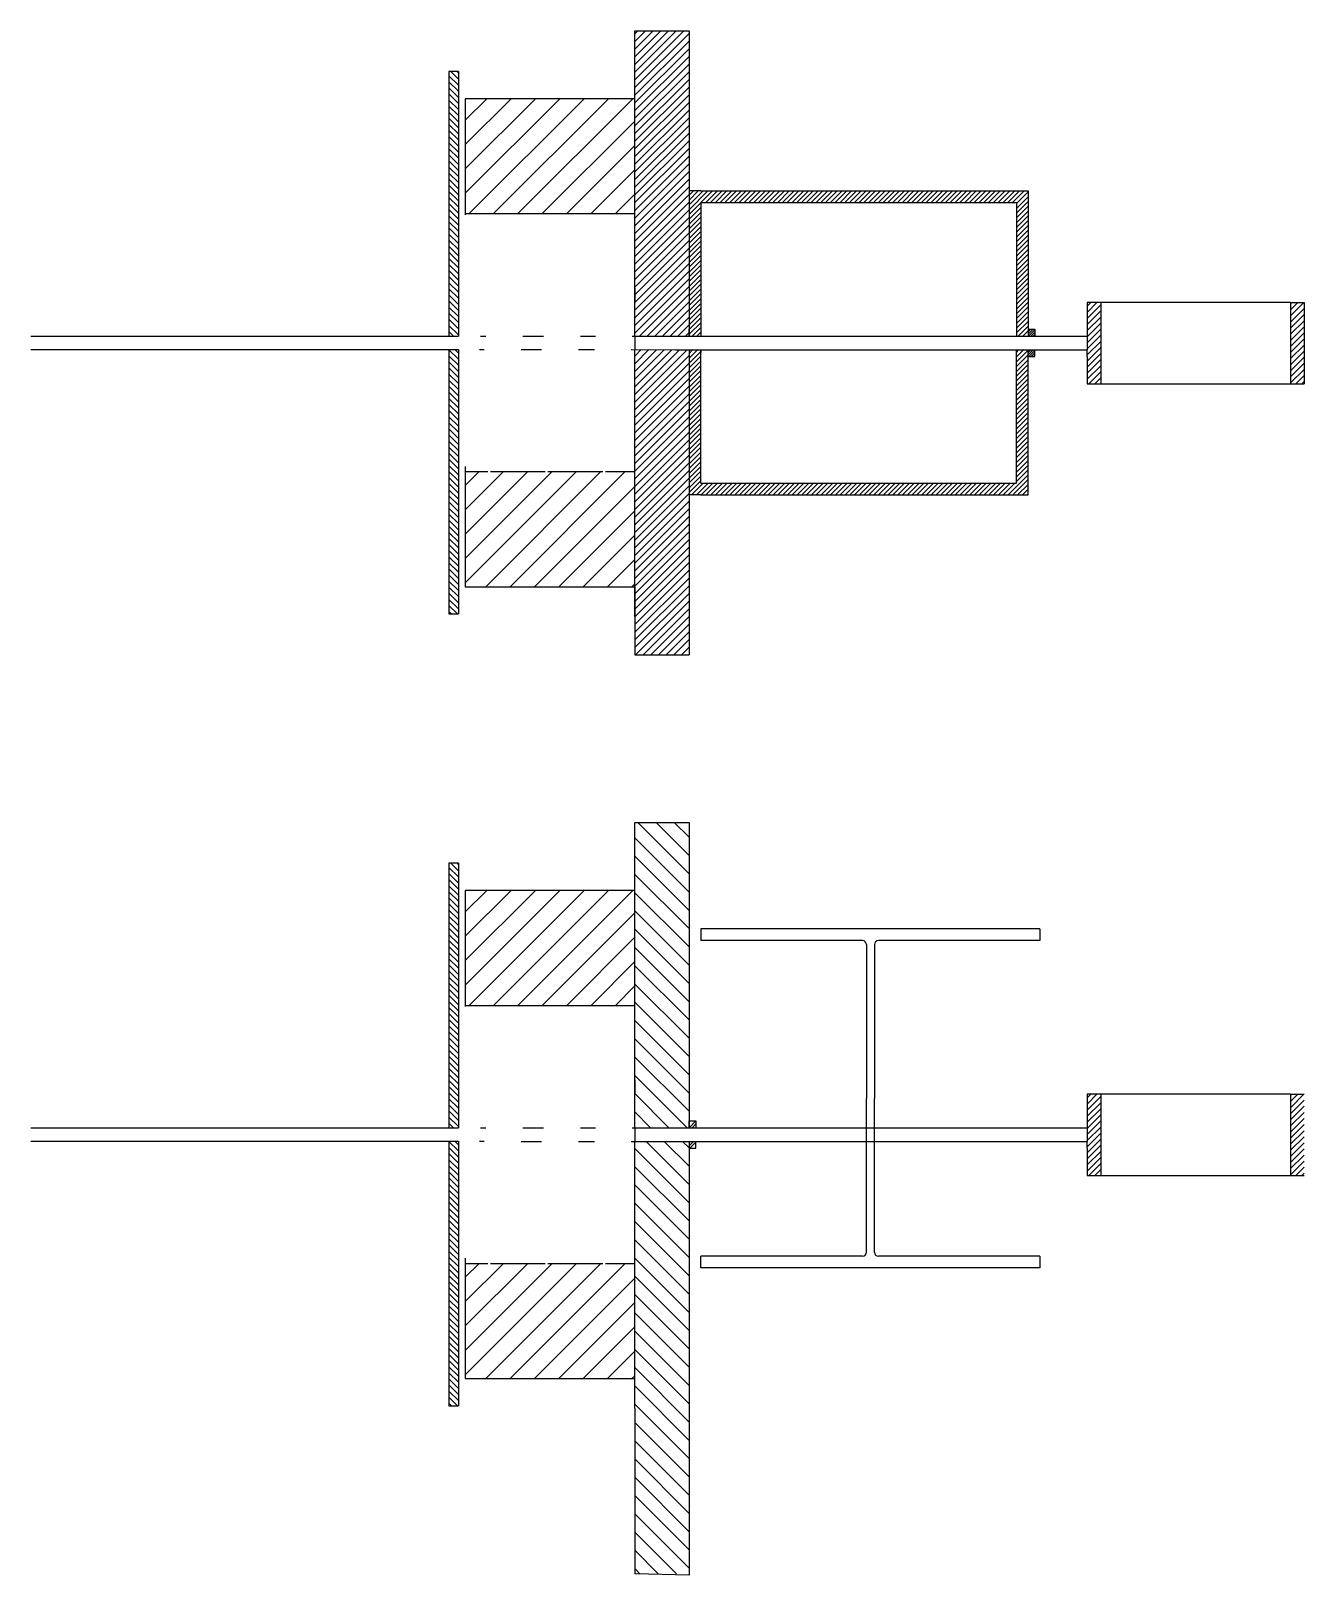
# Model space of a CAD drawing. Header units: millimetres. Extents: x 717 to 16552, y -884 to 8132.
# Drawn here: x 10163 to 11102, y 1217 to 2355 of the extents above; entities that cross this region are included whole.
import ezdxf

# ---------------------------------------------------------------- set-up
doc = ezdxf.new("R2010")
doc.units = ezdxf.units.MM
doc.layers.add('AM_8', color=1, linetype='Continuous', lineweight=25)
pattern_1 = [(135, (0, -2521.86), (-2.245064, -2.245064), [])]
pattern_2 = [(45, (0, -2521.86), (-2.245064, 2.245064), [])]
pattern_3 = [(135, (0, -1938.0197), (-2.245064, -2.245064), [])]
pattern_4 = [(45, (0, -1938.0197), (-2.245064, 2.245064), [])]
pattern_5 = [(45, (0, -584.8617), (-2.8284271, 2.8284271), [])]
pattern_6 = [(45, (0, 0), (-1.76776695, 1.76776695), [])]
pattern_7 = [(45, (0, 0), (-0.84852814, 0.84852814), [])]

msp = doc.modelspace()

# ---------------------------------------------------------------- hatches: boundary and pattern name
h = msp.add_hatch()
h.set_pattern_fill('ANSI31', color=256, angle=90)
h.set_pattern_definition(pattern_3)
h.paths.add_polyline_path([(10471.737, 2130.403), (10478.737, 2130.403), (10478.737, 2325.403), (10471.737, 2325.403)])
h = msp.add_hatch()
h.set_pattern_fill('ANSI31', color=256, scale=4, style=0)
h.set_pattern_definition([(45, (-30, -1938.02), (-8.980256, 8.980256), [])])
edge = h.paths.add_edge_path(flags=0)
edge.add_arc((10543.737, 2043.868), 13.5, -94.151925, -85.848075, ccw=False)
edge.add_line((10542.76, 2030.403), (10502.307, 2030.403))
edge.add_arc((10501.33, 2043.868), 13.5, -94.151925, -85.848075, ccw=False)
edge.add_line((10500.353, 2030.403), (10483.737, 2030.403))
edge.add_line((10483.737, 2030.403), (10483.737, 1945.403))
edge.add_line((10483.737, 1945.403), (10608.737, 1945.403))
edge.add_line((10608.737, 1945.403), (10608.737, 2030.403))
edge.add_line((10608.737, 2030.403), (10587.121, 2030.403))
edge.add_arc((10586.144, 2043.868), 13.5, -94.151925, -85.848075, ccw=False)
edge.add_line((10585.166, 2030.403), (10544.714, 2030.403))
h.paths.add_polyline_path([(10483.737, 2305.403), (10483.737, 2220.403), (10608.737, 2220.403), (10608.737, 2305.403)], flags=0)
edge = h.paths.add_edge_path(flags=0)
edge.add_arc((10586.144, 2043.868), 13.5, -94.151925, -85.848075, ccw=False)
edge.add_line((10587.121, 2030.403), (10585.166, 2030.403))
edge = h.paths.add_edge_path(flags=0)
edge.add_arc((10501.33, 2043.868), 13.5, -94.151925, -85.848075, ccw=False)
edge.add_line((10502.307, 2030.403), (10500.353, 2030.403))
edge = h.paths.add_edge_path(flags=0)
edge.add_arc((10543.737, 2043.868), 13.5, -94.151925, -85.848075, ccw=False)
edge.add_line((10544.714, 2030.403), (10542.76, 2030.403))
edge = h.paths.add_edge_path(flags=0)
edge.add_arc((10586.144, 2043.868), 13.5, -94.151925, -85.848075, ccw=False)
edge.add_line((10587.121, 2030.403), (10585.166, 2030.403))
edge = h.paths.add_edge_path(flags=0)
edge.add_arc((10501.33, 2043.868), 13.5, -94.151925, -85.848075, ccw=False)
edge.add_line((10502.307, 2030.403), (10500.353, 2030.403))
edge = h.paths.add_edge_path(flags=0)
edge.add_arc((10543.737, 2043.868), 13.5, -94.151925, -85.848075, ccw=False)
edge.add_line((10544.714, 2030.403), (10542.76, 2030.403))
h = msp.add_hatch()
h.set_pattern_fill('ANSI31', color=256)
h.set_pattern_definition(pattern_4)
h.paths.add_polyline_path([(10952.301, 2155.033), (10942.301, 2155.033), (10942.301, 2136.194), (10942.301, 2130.403), (10942.296, 2120.19), (10942.258, 2120.19), (10942.301, 2115.403), (10942.301, 2095.101), (10952.301, 2095.101)])
h = msp.add_hatch()
h.set_pattern_fill('ANSI31', color=256)
h.set_pattern_definition(pattern_4)
h.paths.add_polyline_path([(11102.278, 2155.033), (11092.278, 2155.033), (11092.278, 2095.101), (11102.278, 2095.101)])
h = msp.add_hatch()
h.set_pattern_fill('ANSI31', color=256, angle=90)
h.set_pattern_definition(pattern_3)
h.paths.add_polyline_path([(10478.737, 2120.403), (10471.737, 2120.403), (10471.737, 1925.403), (10478.737, 1925.403)])
h = msp.add_hatch()
h.set_pattern_fill('ANSI31', color=256, scale=3, angle=90)
h.set_pattern_definition([(135, (0, -1168.702), (-6.735192, -6.735192), [])])
h.paths.add_polyline_path([(10648.737, 1501.261), (10648.737, 1536.479), (10638.737, 1536.479), (10608.737, 1536.492), (10608.737, 1511.261), (10608.737, 1339.771), (10608.737, 1217.671), (10645.897, 1217.671, 0.41421356), (10648.897, 1220.671), (10648.897, 1339.771)])
h.paths.add_polyline_path([(10648.737, 1771.563), (10608.737, 1771.563), (10608.737, 1721.563), (10608.737, 1546.563), (10638.737, 1546.563), (10648.737, 1546.563), (10648.737, 1551.563)])
h = msp.add_hatch()
h.set_pattern_fill('ANSI31', color=256, angle=90)
h.set_pattern_definition(pattern_1)
h.paths.add_polyline_path([(10471.737, 1546.563), (10478.737, 1546.563), (10478.737, 1741.563), (10471.737, 1741.563)])
h = msp.add_hatch()
h.set_pattern_fill('ANSI31', color=256, scale=4, style=0)
h.set_pattern_definition([(45, (-30, -2521.86), (-8.980256, 8.980256), [])])
edge = h.paths.add_edge_path(flags=0)
edge.add_arc((10543.737, 1460.028), 13.5, -94.151925, -85.848075, ccw=False)
edge.add_line((10542.76, 1446.563), (10502.307, 1446.563))
edge.add_arc((10501.33, 1460.028), 13.5, -94.151925, -85.848075, ccw=False)
edge.add_line((10500.353, 1446.563), (10483.737, 1446.563))
edge.add_line((10483.737, 1446.563), (10483.737, 1361.563))
edge.add_line((10483.737, 1361.563), (10608.737, 1361.563))
edge.add_line((10608.737, 1361.563), (10608.737, 1446.563))
edge.add_line((10608.737, 1446.563), (10587.121, 1446.563))
edge.add_arc((10586.144, 1460.028), 13.5, -94.151925, -85.848075, ccw=False)
edge.add_line((10585.166, 1446.563), (10544.714, 1446.563))
h.paths.add_polyline_path([(10483.737, 1721.563), (10483.737, 1636.563), (10608.737, 1636.563), (10608.737, 1721.563)], flags=0)
edge = h.paths.add_edge_path(flags=0)
edge.add_arc((10586.144, 1460.028), 13.5, -94.151925, -85.848075, ccw=False)
edge.add_line((10587.121, 1446.563), (10585.166, 1446.563))
edge = h.paths.add_edge_path(flags=0)
edge.add_arc((10501.33, 1460.028), 13.5, -94.151925, -85.848075, ccw=False)
edge.add_line((10502.307, 1446.563), (10500.353, 1446.563))
edge = h.paths.add_edge_path(flags=0)
edge.add_arc((10543.737, 1460.028), 13.5, -94.151925, -85.848075, ccw=False)
edge.add_line((10544.714, 1446.563), (10542.76, 1446.563))
edge = h.paths.add_edge_path(flags=0)
edge.add_arc((10586.144, 1460.028), 13.5, -94.151925, -85.848075, ccw=False)
edge.add_line((10587.121, 1446.563), (10585.166, 1446.563))
edge = h.paths.add_edge_path(flags=0)
edge.add_arc((10501.33, 1460.028), 13.5, -94.151925, -85.848075, ccw=False)
edge.add_line((10502.307, 1446.563), (10500.353, 1446.563))
edge = h.paths.add_edge_path(flags=0)
edge.add_arc((10543.737, 1460.028), 13.5, -94.151925, -85.848075, ccw=False)
edge.add_line((10544.714, 1446.563), (10542.76, 1446.563))
h = msp.add_hatch()
h.set_pattern_fill('ANSI31', color=256)
h.set_pattern_definition(pattern_2)
h.paths.add_polyline_path([(10952.301, 1571.193), (10942.301, 1571.193), (10942.301, 1552.354), (10942.301, 1546.563), (10942.296, 1536.35), (10942.258, 1536.35), (10942.301, 1531.563), (10942.301, 1511.261), (10952.301, 1511.261)])
h = msp.add_hatch()
h.set_pattern_fill('ANSI31', color=256)
h.set_pattern_definition(pattern_2)
h.paths.add_polyline_path([(11102.278, 1571.193), (11092.278, 1571.193), (11092.278, 1511.261), (11102.278, 1511.261)])
h = msp.add_hatch()
h.set_pattern_fill('ANSI32', color=256, scale=0.5)
h.set_pattern_definition([(45, (0, -2521.86), (-3.367596, 3.367596), []), (45, (2.245, -2521.86), (-3.367596, 3.367596), [])])
h.paths.add_polyline_path([(10653.737, 1551.563), (10648.737, 1551.563), (10648.737, 1546.563), (10653.737, 1546.563)])
h.paths.add_polyline_path([(10653.737, 1536.479), (10648.737, 1536.479), (10648.737, 1531.479), (10653.737, 1531.479)])
h = msp.add_hatch()
h.set_pattern_fill('ANSI31', color=256, angle=90)
h.set_pattern_definition(pattern_1)
h.paths.add_polyline_path([(10478.737, 1536.563), (10471.737, 1536.563), (10471.737, 1341.563), (10478.737, 1341.563)])
at = {"layer": 'AM_8'}
h = msp.add_hatch(dxfattribs=at)
h.set_pattern_fill('_U', color=0, scale=4, angle=45, style=0, pattern_type=0)
h.set_pattern_definition(pattern_5)
h.paths.add_polyline_path([(10648.737, 2130.403), (10648.737, 2355.403), (10608.737, 2355.403), (10608.737, 2220.403), (10608.737, 2216.889), (10608.737, 2130.403)])
at = {"layer": 'AM_8', "true_color": 0xf1eb1f}
h = msp.add_hatch(dxfattribs=at)
h.set_pattern_fill('_U', color=2, scale=2.5, angle=45, style=0, pattern_type=0)
h.set_pattern_definition(pattern_6)
h.paths.add_polyline_path([(10890.137, 2130.403), (10898.737, 2130.403), (10898.737, 2237.42), (10648.737, 2237.42), (10648.737, 2130.403), (10657.337, 2130.403), (10657.337, 2228.82), (10890.137, 2228.82)])
at = {"layer": 'AM_8'}
h = msp.add_hatch(dxfattribs=at)
h.set_pattern_fill('_U', color=256, scale=1.2, angle=45, style=0, pattern_type=0)
h.set_pattern_definition(pattern_7)
h.paths.add_polyline_path([(10898.737, 2135.403), (10898.737, 2130.403), (10903.686, 2130.403), (10903.686, 2135.403)])
h = msp.add_hatch(dxfattribs=at)
h.set_pattern_fill('_U', color=0, scale=4, angle=45, style=0, pattern_type=0)
h.set_pattern_definition(pattern_5)
h.paths.add_polyline_path([(10648.737, 1895.403), (10648.737, 2120.32), (10638.737, 2120.32), (10608.737, 2120.333), (10608.737, 1895.403)])
at = {"layer": 'AM_8', "true_color": 0xf1eb1f}
h = msp.add_hatch(dxfattribs=at)
h.set_pattern_fill('_U', color=2, scale=2.5, angle=45, style=0, pattern_type=0)
h.set_pattern_definition(pattern_6)
h.paths.add_polyline_path([(10890.137, 2120.333), (10898.737, 2120.333), (10898.737, 2013.316), (10648.737, 2013.316), (10648.737, 2120.333), (10657.337, 2120.333), (10657.337, 2021.916), (10890.137, 2021.916)])
at = {"layer": 'AM_8'}
h = msp.add_hatch(dxfattribs=at)
h.set_pattern_fill('_U', color=256, scale=1.2, angle=45, style=0, pattern_type=0)
h.set_pattern_definition(pattern_7)
h.paths.add_polyline_path([(10898.737, 2115.333), (10903.686, 2115.333), (10903.686, 2120.207), (10898.737, 2120.209)])

# ---------------------------------------------------------------- linework, layer by layer
for p, q in [((10608.737, 2305.403), (10608.737, 2355.403)), ((10608.737, 2355.403), (10648.737, 2355.403)), ((10648.737, 2355.403), (10648.737, 2130.403)), ((10478.737, 2325.403), (10471.737, 2325.403)), ((10471.737, 2325.403), (10471.737, 2130.403)), ((10478.737, 2325.403), (10478.737, 2130.403)), ((10608.737, 2305.403), (10483.737, 2305.403)), ((10483.737, 2305.403), (10483.737, 2219.747)), ((10608.737, 2130.403), (10608.737, 2305.403)), ((10608.737, 2165.706), (10608.737, 2255.035)), ((10648.737, 2237.42), (10648.737, 2130.403)), ((10657.337, 2237.42), (10648.737, 2237.42)), ((10657.337, 2237.42), (10890.137, 2237.42)), ((10890.137, 2237.42), (10898.737, 2237.42)), ((10898.737, 2237.42), (10898.737, 2130.403)), ((10657.337, 2228.82), (10657.337, 2130.403)), ((10657.337, 2228.82), (10890.137, 2228.82)), ((10890.137, 2228.82), (10890.137, 2130.403)), ((10608.737, 2220.403), (10483.737, 2220.403)), ((10608.737, 2130.403), (10608.737, 2220.403)), ((10608.737, 2130.403), (10608.737, 2220.403)), ((10608.737, 2165.706), (10608.737, 2155.706)), ((10608.737, 2130.403), (10608.737, 2155.706)), ((11092.301, 2155.033), (10942.301, 2155.033)), ((10942.301, 2155.033), (10942.301, 2136.194)), ((10952.301, 2155.033), (10952.301, 2095.101)), ((11092.278, 2155.033), (11092.278, 2095.101)), ((11092.278, 2155.033), (11102.278, 2155.033)), ((11102.278, 2155.033), (11102.278, 2095.101)), ((10163.457, 2130.403), (10478.737, 2130.403)), ((10494.975, 2130.403), (10498.973, 2130.403)), ((10526.201, 2130.403), (10541.38, 2130.403)), ((10568.607, 2130.403), (10579.789, 2130.403)), ((10606.882, 2130.403), (10638.737, 2130.403)), ((10608.737, 2130.403), (10608.737, 2120.333)), ((10638.737, 2130.403), (10678.737, 2130.403)), ((10648.737, 2130.403), (10648.737, 2135.403)), ((10678.737, 2130.403), (10942.301, 2130.403)), ((10898.737, 2135.403), (10903.737, 2135.403)), ((10903.686, 2135.403), (10903.686, 2130.403)), ((10942.301, 2130.403), (10942.296, 2120.19)), ((10942.301, 2136.194), (10942.301, 2130.403)), ((10163.457, 2120.403), (10478.737, 2120.403)), ((10471.737, 2120.403), (10471.737, 1925.403)), ((10478.737, 2120.403), (10478.737, 1925.403)), ((10494.142, 2120.382), (10497.669, 2120.38)), ((10524.895, 2120.368), (10540.074, 2120.362)), ((10567.3, 2120.35), (10578.953, 2120.345)), ((10606.045, 2120.334), (10638.737, 2120.32)), ((10608.737, 2095.101), (10608.737, 2120.333)), ((10638.737, 2120.32), (10678.737, 2120.32)), ((10648.737, 2120.32), (10648.737, 2085.101)), ((10648.737, 2120.32), (10648.737, 2115.32)), ((10648.737, 2120.32), (10648.737, 1996.02)), ((10657.337, 2021.916), (10657.337, 2120.333)), ((10657.337, 2120.32), (10657.337, 2118.32)), ((10678.737, 2120.303), (10942.258, 2120.19)), ((10890.137, 2021.916), (10890.137, 2120.333)), ((10890.137, 2120.212), (10890.137, 2118.32)), ((10898.737, 2013.316), (10898.737, 2120.333)), ((10903.686, 2115.333), (10903.686, 2120.333)), ((10942.301, 2115.403), (10942.258, 2120.19)), ((10898.737, 2115.333), (10903.737, 2115.333)), ((10942.301, 2115.403), (10942.301, 2095.101)), ((10608.737, 1923.611), (10608.737, 2095.101)), ((10648.737, 2085.101), (10648.737, 1895.403)), ((10942.301, 2095.101), (11102.278, 2095.101)), ((10483.737, 2034.276), (10483.737, 2030.403)), ((10483.737, 2034.276), (10483.737, 1945.403)), ((10483.737, 2030.403), (10500.353, 2030.403)), ((10502.307, 2030.403), (10542.76, 2030.403)), ((10544.714, 2030.403), (10585.166, 2030.403)), ((10587.121, 2030.403), (10608.737, 2030.403)), ((10657.337, 2021.916), (10890.137, 2021.916)), ((10657.337, 2013.316), (10648.737, 2013.316)), ((10657.337, 2013.316), (10890.137, 2013.316)), ((10890.137, 2013.316), (10898.737, 2013.316)), ((10648.737, 1996.02), (10648.737, 1987.42)), ((10483.737, 1945.403), (10608.737, 1945.403)), ((10608.737, 1945.403), (10608.737, 1895.403)), ((10471.737, 1925.403), (10478.737, 1925.403)), ((10608.737, 1923.611), (10608.737, 1895.403)), ((10608.737, 1895.403), (10648.737, 1895.403)), ((10608.737, 1721.563), (10608.737, 1771.563)), ((10608.737, 1771.563), (10648.737, 1771.563)), ((10648.737, 1771.563), (10648.737, 1546.563)), ((10478.737, 1741.563), (10471.737, 1741.563)), ((10471.737, 1741.563), (10471.737, 1546.563)), ((10478.737, 1741.563), (10478.737, 1546.563)), ((10608.737, 1721.563), (10483.737, 1721.563)), ((10483.737, 1721.563), (10483.737, 1635.907)), ((10608.737, 1546.563), (10608.737, 1721.563)), ((10666.097, 1693.205), (10657.497, 1693.205)), ((10657.497, 1693.205), (10657.497, 1684.605)), ((10907.497, 1693.205), (10666.097, 1693.205)), ((10907.497, 1693.205), (10907.497, 1684.605)), ((10776.597, 1684.605), (10657.497, 1684.605)), ((10779.597, 1681.605), (10779.597, 1568.205)), ((10785.397, 1681.605), (10785.397, 1568.205)), ((10907.497, 1684.605), (10788.397, 1684.605)), ((10608.737, 1581.866), (10608.737, 1671.194)), ((10608.737, 1636.563), (10483.737, 1636.563)), ((10608.737, 1546.563), (10608.737, 1636.563)), ((10608.737, 1546.563), (10608.737, 1636.563)), ((10608.737, 1581.866), (10608.737, 1571.866)), ((10608.737, 1546.563), (10608.737, 1571.866)), ((10779.597, 1454.805), (10779.597, 1568.205)), ((10785.397, 1454.805), (10785.397, 1568.205)), ((11092.301, 1571.193), (10942.301, 1571.193)), ((10942.301, 1571.193), (10942.301, 1552.354)), ((10952.301, 1571.193), (10952.301, 1511.261)), ((11092.278, 1571.193), (11092.278, 1511.261)), ((11092.278, 1571.193), (11102.278, 1571.193)), ((10648.737, 1546.563), (10648.737, 1551.563)), ((10648.737, 1551.563), (10653.737, 1551.563)), ((10653.737, 1551.563), (10653.737, 1546.563)), ((10942.301, 1552.354), (10942.301, 1546.563)), ((10163.457, 1546.563), (10478.737, 1546.563)), ((10494.975, 1546.563), (10498.973, 1546.563)), ((10526.201, 1546.563), (10541.38, 1546.563)), ((10568.607, 1546.563), (10579.789, 1546.563)), ((10606.882, 1546.563), (10638.737, 1546.563)), ((10608.737, 1546.563), (10608.737, 1536.492)), ((10638.737, 1546.563), (10678.737, 1546.563)), ((10678.737, 1546.563), (10942.301, 1546.563)), ((10942.301, 1546.563), (10942.296, 1536.35)), ((10163.457, 1536.563), (10478.737, 1536.563)), ((10471.737, 1536.563), (10471.737, 1341.563)), ((10478.737, 1536.563), (10478.737, 1341.563)), ((10494.142, 1536.541), (10497.669, 1536.54)), ((10524.895, 1536.528), (10540.074, 1536.522)), ((10567.3, 1536.51), (10578.953, 1536.505)), ((10606.045, 1536.493), (10638.737, 1536.479)), ((10608.737, 1511.261), (10608.737, 1536.492)), ((10638.737, 1536.479), (10678.737, 1536.479)), ((10648.737, 1536.479), (10648.737, 1501.261)), ((10648.737, 1536.479), (10648.737, 1531.479)), ((10648.737, 1531.479), (10653.737, 1531.479)), ((10653.737, 1531.479), (10653.737, 1536.479)), ((10678.737, 1536.462), (10942.258, 1536.35)), ((10942.301, 1531.563), (10942.258, 1536.35)), ((10942.301, 1531.563), (10942.301, 1511.261)), ((10608.737, 1339.771), (10608.737, 1511.261)), ((10942.301, 1511.261), (11102.278, 1511.261)), ((10648.737, 1501.261), (10648.737, 1339.771)), ((10483.737, 1450.436), (10483.737, 1446.563)), ((10483.737, 1450.436), (10483.737, 1361.563)), ((10483.737, 1446.563), (10500.353, 1446.563)), ((10502.307, 1446.563), (10542.76, 1446.563)), ((10544.714, 1446.563), (10585.166, 1446.563)), ((10587.121, 1446.563), (10608.737, 1446.563)), ((10776.597, 1451.805), (10657.497, 1451.805)), ((10657.497, 1443.205), (10657.497, 1451.805)), ((10907.497, 1451.805), (10788.397, 1451.805)), ((10907.497, 1451.805), (10907.497, 1443.205)), ((10666.097, 1443.205), (10657.497, 1443.205)), ((10907.497, 1443.205), (10666.097, 1443.205)), ((10483.737, 1361.563), (10608.737, 1361.563)), ((10471.737, 1341.563), (10478.737, 1341.563)), ((10608.737, 1339.771), (10608.737, 1217.671)), ((10648.737, 1339.771), (10648.737, 1216.651)), ((10648.737, 1216.651), (10608.737, 1217.671))]:
    msp.add_line(p, q)
for centre, start, end in [((10776.597, 1681.605), 0, 90), ((10788.397, 1681.605), 90, 180), ((10776.597, 1454.805), 270, 0), ((10788.397, 1454.805), 180, 270)]:
    msp.add_arc(centre, 3, start, end)

doc.saveas('drawing.dxf')
